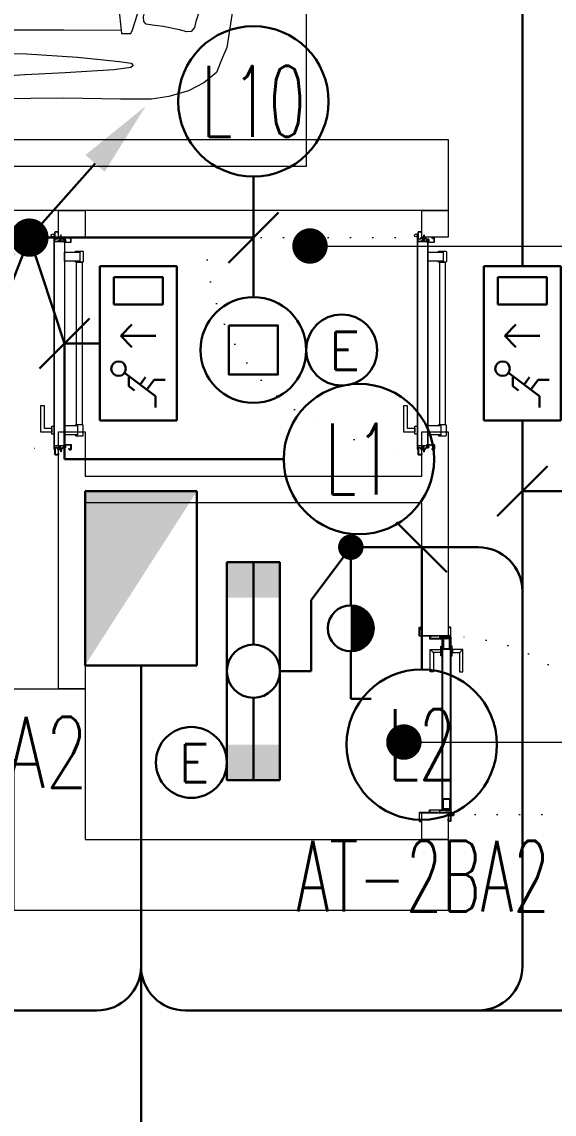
# Model space of a CAD drawing. Header units: metres. Extents: x -13316 to 152404, y -3899 to 30226.
# Drawn here: x 37299 to 37600, y 2250 to 2866 of the extents above; entities that cross this region are included whole.
import ezdxf
from ezdxf.enums import TextEntityAlignment as Align

# ---------------------------------------------------------------- set-up
doc = ezdxf.new("R2010")
doc.units = ezdxf.units.M
doc.header["$LTSCALE"] = 100
doc.header["$MEASUREMENT"] = 0
doc.linetypes.add('DOT2', pattern=[0.125, 0, -0.125])
doc.linetypes.add('HIDDEN', pattern=[0.375, 0.25, -0.125])
doc.layers.get('0').update_dxf_attribs({"color": 9, "lineweight": 9})
for name, color, linetype, lineweight in [('00', 9, 'Continuous', 9), ('01', 9, 'Continuous', 9), ('04', 9, 'Continuous', 9), ('06B', 9, 'Continuous', 9), ('06D', 9, 'Continuous', 9), ('10', 9, 'Continuous', 9), ('14', 9, 'Continuous', 9), ('20', 9, 'DOT2', 9), ('21_mahal200', 9, 'Continuous', 9), ('E-1x8 W ACİL ÇIKIŞ ARMATÜRÜ (TİP2)', 7, 'Continuous', 30), ('E-2x36 W SIVAÜSTÜ FLUORESAN ARMATÜR (ETANŞ)', 7, 'Continuous', 30), ('E-60W PL DOWNLIGHT ARMATÜR (SIVAÜSTÜ)', 7, 'Continuous', 30), ('E-ACİL AYDINLATMA KİTİ', 7, 'Continuous', 30), ('E-ANAHTAR (ETANŞ)', 7, 'Continuous', 30), ('E-AYDINLATMA VE PRİZ PANOSU', 7, 'Continuous', 30), ('E-AŞAĞIDAN GELİP YUKARIYA GİDEN HAT', 7, 'Continuous', 30), ('E-DUVARA MONTE PIR (HAREKET SENSÖRÜ)', 7, 'Continuous', 30), ('E-KABLO', 7, 'Continuous', 30), ('E-LINYE', 7, 'Continuous', 30)]:
    doc.layers.add(name, color=color, linetype=linetype, lineweight=lineweight)
doc.styles.add('E-YAZI', font='txttw.shx')
doc.styles.add('MuuM_TEXT-STANDART', font='ARIALN.TTF')
doc.dimstyles.new('MuuM_DIM200', dxfattribs={"dimscale": 20, "dimtxt": 2, "dimasz": 1, "dimexe": 1, "dimexo": 1, "dimgap": 1, "dimtad": 1, "dimdec": 1, "dimrnd": 0.5, "dimdsep": 46, "dimtxsty": 'MuuM_TEXT-STANDART', "dimblk": 'ARCHTICK', "dimcen": 0, "dimdle": 0.15, "dimclrd": 256, "dimclre": 256, "dimclrt": 256, "dimadec": 0, "dimazin": 0, "dimtfac": 5, "dimtdec": 1, "dimtix": 1, "dimtmove": 2, "dimatfit": 3, "dimldrblk": 'DOT', "dimfxl": 3, "dimfxlon": 1, "dimtolj": 1, "dimlwd": -1, "dimlwe": -1, "dimarcsym": 0})

# ---------------------------------------------------------------- blocks, each defined once
blk = doc.blocks.new('100_2x36 W SIVAÜSTÜ FLUORESAN ARMATÜR (ETANŞ)')
at = {"layer": 'E-2x36 W SIVAÜSTÜ FLUORESAN ARMATÜR (ETANŞ)', "color": 4}
for p, q in [((-6.15, 1.5), (6.15, 1.5)), ((-6.15, 1.5), (-6.15, -1.5)), ((6.15, 1.5), (6.15, -1.5)), ((-1.5, 0), (-6.15, 0)), ((1.5, 0), (6.15, 0)), ((-6.15, -1.5), (6.15, -1.5))]:
    blk.add_line(p, q, dxfattribs=at)
blk.add_circle((0, 0), 1.5, dxfattribs=at)
for points in [[(-4.15, 1.5), (-4.15, -1.5), (-6.15, 1.5), (-6.15, -1.5)], [(4.15, 1.5), (4.15, -1.5), (6.15, 1.5), (6.15, -1.5)]]:
    blk.add_solid(points, dxfattribs=at)
blk = doc.blocks.new('100_ANAHTAR (ETANŞ)')
at = {"layer": 'E-ANAHTAR (ETANŞ)', "color": 4}
for p, q in [((0, 5.345), (-0.714, 5.345)), ((0, 3.673), (0, 5.345)), ((0, 2.053), (0, 0))]:
    blk.add_line(p, q, dxfattribs=at)
at = {"layer": 'E-ANAHTAR (ETANŞ)', "color": 4, "const_width": 0.81}
blk.add_lwpolyline([(0, 3.268, 0.414214), (-0.405, 2.863, 0.414214), (0, 2.458, 0.414214)], format="xyb", dxfattribs=at)
at = {"layer": 'E-ANAHTAR (ETANŞ)', "color": 4}
blk.add_circle((0, 2.863), 0.81, dxfattribs=at)
blk = doc.blocks.new('100_1x8 W ACİL ÇIKIŞ ARMATÜRÜ (TİP2)')
at = {"layer": 'E-1x8 W ACİL ÇIKIŞ ARMATÜRÜ (TİP2)', "color": 4}
for p, q in [((-3.4, 0), (-3.4, 3.4)), ((-3.4, 3.4), (3.4, 3.4)), ((3.4, 3.4), (3.4, 0)), ((3.4, 0), (-3.4, 0))]:
    blk.add_line(p, q, dxfattribs=at)
at = {"layer": 'E-1x8 W ACİL ÇIKIŞ ARMATÜRÜ (TİP2)', "color": 1}
for p, q in [((-0.16, 1.989), (0.335, 2.471)), ((0.34, 2.476), (0.34, 0.934)), ((0.34, 2.476), (0.84, 1.989)), ((-1.305, 2.317), (-2.331, 0.937)), ((-1.882, 2.125), (-2.072, 1.87)), ((-1.448, 2.125), (-1.882, 2.125)), ((-1.484, 1.378), (-1.818, 1.627)), ((-1.608, 1.01), (-2.039, 1.33)), ((-1.608, 1.01), (-1.608, 0.516)), ((-2.821, 0.937), (-2.331, 0.937))]:
    blk.add_line(p, q, dxfattribs=at)
blk.add_lwpolyline([(1.715, 2.777), (2.92, 2.777), (2.92, 0.623), (1.715, 0.623)], close=True, dxfattribs=at)
blk.add_circle((-1.115, 2.574), 0.32, dxfattribs=at)
blk = doc.blocks.new('100_AYDINLATMA VE PRİZ PANOSU')
at = {"layer": 'E-AYDINLATMA VE PRİZ PANOSU', "color": 4}
for p, q in [((-3.072, 3.948), (3.072, 3.948)), ((-3.072, 0), (-3.072, 3.948)), ((3.072, 3.948), (3.072, 0)), ((3.072, 0), (-3.072, 0))]:
    blk.add_line(p, q, dxfattribs=at)
blk.add_solid([(3.072, 0), (-3.072, 0), (-3.072, 3.948)], dxfattribs=at)
blk = doc.blocks.new('100_AŞAĞIDAN GELİP YUKARIYA GİDEN HAT')
at = {"layer": 'E-AŞAĞIDAN GELİP YUKARIYA GİDEN HAT', "color": 3, "linetype": 'Continuous'}
for p, q in [((2.472, 2.471), (0, 0)), ((-2.389, -2.382), (-4.861, -4.853))]:
    blk.add_line(p, q, dxfattribs=at)
at = {"layer": 'E-AŞAĞIDAN GELİP YUKARIYA GİDEN HAT', "color": 4, "linetype": 'Continuous', "const_width": 0.675}
blk.add_lwpolyline([(0.338, 0, 1), (-0.338, 0, 1)], format="xyb", close=True, dxfattribs=at)
at = {"layer": 'E-AŞAĞIDAN GELİP YUKARIYA GİDEN HAT', "color": 3, "linetype": 'Continuous'}
for points in [[(2.154, 2.789), (2.79, 2.152), (4.382, 4.379)], [(-2.707, -2.064), (-2.071, -2.7), (-0.479, -0.474)]]:
    blk.add_solid(points, dxfattribs=at)
blk = doc.blocks.new('100_60W PL DOWNLIGHT ARMATÜR (SIVAÜSTÜ)')
at = {"layer": 'E-60W PL DOWNLIGHT ARMATÜR (SIVAÜSTÜ)', "color": 3}
blk.add_lwpolyline([(-0.865, 0.865), (0.865, 0.865), (0.865, -0.865), (-0.865, -0.865)], close=True, dxfattribs=at)
at = {"layer": 'E-60W PL DOWNLIGHT ARMATÜR (SIVAÜSTÜ)', "color": 4}
blk.add_circle((0, 0), 1.865, dxfattribs=at)
blk = doc.blocks.new('100_DUVARA MONTE PIR (HAREKET SENSÖRÜ)')
at = {"layer": 'E-DUVARA MONTE PIR (HAREKET SENSÖRÜ)', "color": 4}
for p, q in [((3.645, 1.193), (2.717, 0.889)), ((2.717, 0.889), (0, 0)), ((3.799, 0.528), (2.831, 0.393)), ((0, 0), (2.232, -1.786)), ((3.751, -0.797), (2.796, -0.594)), ((3.311, -1.936), (2.468, -1.443)), ((2.232, -1.786), (3.454, -2.765))]:
    blk.add_line(p, q, dxfattribs=at)
blk.add_arc((0, 0), 2.859, 321.3229, 18.1202, dxfattribs=at)
blk = doc.blocks.new('100_ACİL AYDINLATMA KİTİ')
at = {"layer": 'E-ACİL AYDINLATMA KİTİ', "color": 3}
blk.add_circle((0, 0), 1.251, dxfattribs=at)
at = {"layer": 'E-ACİL AYDINLATMA KİTİ', "color": 3, "style": 'E-YAZI'}
blk.add_text('E', height=1.34, dxfattribs=at).set_placement((-0.448, -0.694))
blk = doc.blocks.new('2.Bod.Ara.Sitatik Elk.')
at = {"layer": '01'}
blk.add_lwpolyline([(8420, -6500), (8420, -6500), (8420, -6460), (8420, -6150), (9220, -6150), (9220, -6190), (8470, -6190), (8470, -6460), (9015, -6460), (9015, -6545), (9220, -6545), (9220, -6585), (8975, -6585), (8975, -6500), (8470, -6500), (8470, -6585), (8420, -6585), (8420, -6500)], dxfattribs=at)
blk = doc.blocks.new('p-araba-10')
for points in [[(-193.79, -2.39), (-193.79, 5.34), (-192.94, 22.22), (-191.13, 38.94), (-187.64, 56.59), (-183.41, 66.36), (-173.88, 74.24), (-151.27, 83.48), (-141.19, 86.3), (-134.48, 87.07), (-72.47, 87.28), (-61.37, 86.96), (-45.81, 86.78), (-43.98, 86.7), (-42.49, 90.54), (-39.06, 95.93), (-35.29, 99.57), (-31.16, 101.53), (-25.09, 101.89), (-22.62, 99.43), (-26.03, 92.76), (-28.43, 88.24), (-29.23, 86.74), (12.68, 87.59), (14.67, 88.36), (27.6, 88.19), (29.71, 87.51), (71.74, 87.11), (127.91, 86.66), (159.96, 87.23), (177.46, 87.11), (187.32, 85.7), (198.36, 82.42), (207.04, 78.02), (214.1, 72.2), (217.09, 65.01), (219.97, 58.06), (223.22, 37.27), (225, 11.23), (225, -11.23), (223.22, -37.27), (219.97, -58.06), (217.09, -65.01), (214.1, -72.2), (207.04, -78.02), (198.36, -82.42), (187.32, -85.7), (177.46, -87.11), (159.96, -87.23), (127.91, -86.66), (71.74, -87.11), (29.71, -87.51), (27.6, -88.19), (14.67, -88.36), (12.68, -87.59), (-29.23, -86.74), (-28.43, -88.24), (-26.03, -92.76), (-22.62, -99.43), (-25.09, -101.89), (-31.16, -101.53), (-35.29, -99.57), (-39.06, -95.93), (-42.49, -90.54), (-43.98, -86.7), (-45.81, -86.78), (-61.37, -86.96), (-72.47, -87.28), (-134.48, -87.07), (-141.19, -86.3), (-151.27, -83.48), (-173.88, -74.24), (-183.41, -66.36), (-187.64, -56.59), (-191.13, -38.94), (-192.94, -22.22), (-193.79, -5.34), (-193.79, 2.39)], [(-92.98, -62.47), (-126.34, -56.34), (-149.46, -50.65), (-165.51, -45.58), (-173.74, -42.31), (-183.45, -36.93), (-182.72, -25.64), (-183.24, -12.44), (-183.24, 0.17), (-183.24, 12.78), (-182.72, 25.97), (-183.45, 37.26), (-177.75, 42.96), (-168.46, 51.51), (-157.59, 60.58), (-142.7, 72.83), (-124.65, 73.25), (-101.95, 73.56), (-79.36, 73.67), (-76.83, 72.4)], [(-8.34, -56.68), (-13.41, -57.91), (-38.07, -63.47), (-60.31, -68.83), (-64.88, -68.26), (-69.33, -66.44), (-72.98, -63.59), (-75.83, -58.34), (-79.14, -49.22), (-82.79, -35.31), (-86.1, -15.35), (-87.01, -5.32), (-87.01, 0.17), (-87.01, 5.65), (-86.1, 15.69), (-82.79, 35.64), (-79.14, 49.55), (-75.83, 58.68), (-72.98, 63.92), (-69.33, 66.77), (-64.88, 68.6), (-60.31, 69.17), (-38.07, 63.81), (-13.41, 58.25), (-8.34, 57.01)], [(66.19, 58.56), (27.52, 59.36), (12.69, 60.61), (0.94, 62.89), (-31.45, 70.42)], [(-92.98, 62.8), (-126.34, 56.68), (-149.46, 50.98), (-165.51, 45.91), (-173.74, 42.64), (-183.45, 37.26), (-182.72, 25.97), (-183.24, 12.78), (-183.24, 0.17), (-183.24, -12.44), (-182.72, -25.64), (-183.45, -36.93), (-177.75, -42.63), (-168.46, -51.17), (-157.59, -60.25), (-142.7, -72.49), (-124.65, -72.91), (-101.95, -73.23), (-79.36, -73.34), (-76.83, -72.07)], [(-2.5, -52.92), (-3.05, -54.58), (-4.31, -55.49), (-8.34, -56.68), (-7.27, -54.46), (-7.16, -52.75), (-12.41, -22.76), (-12.75, -19.8), (-13.66, -17.75), (-17.54, -15.58), (-18.68, -14.21), (-19.14, -9.65), (-19.25, -3.15), (-19.25, 0.17), (-19.25, 3.49), (-19.14, 9.99), (-18.68, 14.55), (-17.54, 15.92), (-13.66, 18.08), (-12.75, 20.13), (-12.41, 23.1), (-7.16, 53.09), (-7.27, 54.8), (-8.34, 57.01), (-4.31, 55.82), (-3.05, 54.91), (-2.5, 53.25)], [(160.36, 48.62), (127.96, 48.28), (99.67, 48.28), (68.42, 48.62), (43.21, 49.19), (29.29, 49.65), (20.85, 50.22), (11.38, 51.13), (4.31, 52.05), (0.66, 52.57), (-2.5, 53.25), (-3.39, 49.78), (-4.88, 41.69), (-6.93, 29.6), (-9.1, 11.92), (-9.1, 2.57), (-9.1, 0.17), (-9.1, -2.24), (-9.1, -11.59), (-6.93, -29.26), (-4.88, -41.35), (-3.39, -49.45), (-2.5, -52.92), (0.66, -52.24), (4.31, -51.71), (11.38, -50.8), (20.85, -49.89), (29.29, -49.32), (43.21, -48.86), (68.42, -48.29), (99.67, -47.95), (127.96, -47.95), (160.36, -48.29)], [(66.19, -58.23), (27.52, -59.03), (12.69, -60.28), (0.94, -62.56), (-31.45, -70.09)]]:
    blk.add_lwpolyline(points)
for points in [[(159.48, 66.3), (166.09, 67.21), (167.12, 68.58), (165.86, 69.61), (156.28, 70.86), (128.68, 72.68), (106.09, 73.82), (87.72, 74.85), (77.74, 75), (77.39, 74.34), (80.31, 64.02), (81.11, 62.08), (83.28, 61.74), (106.89, 61.97), (135.63, 63.79)], [(169.63, -39.28), (171.34, -30.27), (172.94, -18.64), (173.85, -4.39), (173.85, 0.17), (173.85, 4.72), (172.94, 18.98), (171.34, 30.61), (169.63, 39.62), (166.78, 48.4), (165.84, 50.45), (160.59, 50.45), (160.36, 48.62), (159.02, 36.54), (157.54, 19.43), (156.97, 8.14), (156.97, 0.17), (156.97, -7.81), (157.54, -19.1), (159.02, -36.2), (160.36, -48.29), (160.59, -50.11), (165.84, -50.11), (166.78, -48.06)], [(174.06, -36.09), (175.55, -27.88), (176.57, -19.33), (177.37, -10.55), (177.49, -1.42), (177.49, 0.17), (177.49, 1.76), (177.37, 10.88), (176.57, 19.66), (175.55, 28.21), (174.06, 36.42), (173.04, 41.1), (173.15, 43.72), (174.52, 45.2), (178.06, 45.66), (184.1, 46.46), (193.23, 48.4), (197.45, 49.42), (199.84, 49.31), (201.67, 47.14), (202.58, 43.61), (204.75, 36.88), (206.69, 26.73), (208.17, 18.64), (209.08, 12.48), (209.65, 6.89), (209.54, 4.95), (208.63, 3.01), (207.71, 1.19), (207.71, 0.17), (207.71, -0.85), (208.63, -2.68), (208.63, -2.68), (209.54, -4.62), (209.65, -6.56), (209.08, -12.14), (208.17, -18.3), (206.69, -26.4), (204.75, -36.55), (202.58, -43.27), (201.67, -46.81), (199.84, -48.97), (197.45, -49.09), (193.23, -48.06), (184.1, -46.12), (178.06, -45.33), (174.52, -44.87), (173.15, -43.39), (173.04, -40.76)], [(159.48, -65.96), (166.09, -66.88), (167.12, -68.25), (165.86, -69.27), (156.28, -70.53), (128.68, -72.35), (106.09, -73.49), (87.72, -74.52), (77.74, -74.66), (77.39, -74.01), (80.31, -63.68), (81.11, -61.75), (83.28, -61.4), (106.89, -61.63), (135.63, -63.46)]]:
    blk.add_lwpolyline(points, close=True)
blk = doc.blocks.new('p-carpark_std')
at = {"layer": '06D'}
blk.add_lwpolyline([(-500, -125), (0, -125), (0, 125), (-500, 125)], close=True, dxfattribs=at)
at = {"layer": '04'}
blk.add_blockref('p-araba-10', (-265, 0), dxfattribs=at)
blk = doc.blocks.new('*U21')
at = {"ltscale": 15}
for p, q in [((-24.9, 0.9), (-25.7, 0)), ((-24.9, -0.9), (-25.7, 0)), ((-22.9, 1.5), (-24.9, 0.9)), ((-22.9, 1.5), (-22.9, -1.5)), ((-21.2, -2.7), (-18.1, 2.8)), ((-21, -2.7), (-17.9, 2.7)), ((-19.7, -2.7), (-16.6, 2.8)), ((-19.5, -2.7), (-16.4, 2.7)), ((-18.5, 1.5), (-18.3, 2)), ((-18.2, -2.7), (-15.1, 2.8)), ((-18, -2.7), (-14.9, 2.7)), ((-17, 1.5), (-16.8, 2)), ((-16.7, -2.7), (-13.6, 2.8)), ((-16.5, -2.7), (-13.4, 2.7)), ((-15.5, 1.5), (-15.3, 2)), ((-15.2, -2.7), (-12.1, 2.8)), ((-15, -2.7), (-11.9, 2.7)), ((-14, 1.5), (-13.8, 2)), ((-13.7, -2.7), (-10.6, 2.8)), ((-13.5, -2.7), (-10.4, 2.7)), ((-12.5, 1.5), (-12.3, 2)), ((-12.2, -2.7), (-9.1, 2.8)), ((-12, -2.7), (-8.9, 2.7)), ((-11, 1.5), (-10.8, 2)), ((-10.7, -2.7), (-7.6, 2.8)), ((-10.5, -2.7), (-7.4, 2.7)), ((-9.5, 1.5), (-9.3, 2)), ((-9.2, -2.7), (-6.1, 2.8)), ((-9, -2.7), (-5.9, 2.7)), ((-8, 1.5), (-7.8, 2)), ((-7.7, -2.7), (-4.6, 2.8)), ((-7.5, -2.7), (-4.4, 2.7)), ((-6.5, 1.5), (-6.3, 2)), ((-6.2, -2.7), (-3.1, 2.8)), ((-6, -2.7), (-2.9, 2.7)), ((-5, 1.5), (-4.8, 2)), ((-4.7, -2.7), (-1.6, 2.8)), ((-4.5, -2.7), (-1.4, 2.7)), ((-3.5, 1.5), (-3.3, 2)), ((-2, 1.5), (-1.8, 2)), ((-0.5, 4.2), (-1.5, 1.5)), ((0, 0.5), (-0.6, 0.5)), ((-24.9, -0.9), (-22.9, -1.5)), ((-8.6, -1.5), (-22.9, -1.5)), ((-21.2, -2.7), (-20.9, -1.5)), ((-20.3, -1.5), (-19.1, -1.5)), ((-19.7, -2.7), (-19.4, -1.5)), ((-18.8, -1.5), (-17.6, -1.5)), ((-18.2, -2.7), (-17.9, -1.5)), ((-17.3, -1.5), (-16.1, -1.5)), ((-16.7, -2.7), (-16.4, -1.5)), ((-15.8, -1.5), (-14.6, -1.5)), ((-15.2, -2.7), (-14.9, -1.5)), ((-14.3, -1.5), (-13.1, -1.5)), ((-13.7, -2.7), (-13.4, -1.5)), ((-12.8, -1.5), (-11.6, -1.5)), ((-12.2, -2.7), (-11.9, -1.5)), ((-11.3, -1.5), (-10.1, -1.5)), ((-10.7, -2.7), (-10.4, -1.5)), ((-9.8, -1.5), (-8.6, -1.5)), ((-9.2, -2.7), (-8.9, -1.5)), ((-8.3, -1.5), (-7.1, -1.5)), ((-7.7, -2.7), (-7.4, -1.5)), ((-6.8, -1.5), (-5.6, -1.5)), ((-6.2, -2.7), (-5.9, -1.5)), ((-5.3, -1.5), (-4.1, -1.5)), ((-4.7, -2.7), (-4.4, -1.5)), ((-3.8, -1.5), (-2.1, -1.5)), ((-0.5, -4.2), (-1.5, -1.5)), ((0, -0.5), (-0.6, -0.5))]:
    blk.add_line(p, q, dxfattribs=at)
for p, q in [((-6.9, 1.5), (-22.9, 1.5)), ((-17.4, 1.5), (-18.6, 1.5)), ((-15.9, 1.5), (-17.1, 1.5)), ((-14.4, 1.5), (-15.6, 1.5)), ((-12.9, 1.5), (-14.1, 1.5)), ((-11.4, 1.5), (-12.6, 1.5)), ((-9.9, 1.5), (-11.1, 1.5)), ((-8.4, 1.5), (-9.6, 1.5)), ((-6.9, 1.5), (-8.1, 1.5)), ((-5.4, 1.5), (-6.6, 1.5)), ((-3.9, 1.5), (-5.1, 1.5)), ((-2.4, 1.5), (-3.6, 1.5)), ((-1.5, 1.5), (-2.1, 1.5)), ((0, 0.5), (0, 4.1)), ((-1.5, -1.5), (-2.1, -1.5)), ((0, -0.5), (0, -4.1))]:
    blk.add_line(p, q)
for centre, radius, start, end in [((-26, 3.9), 3.92, 274.361, 322.10246), ((-26, -3.9), 3.92, 37.89754, 85.639), ((-18, 2.8), 0.0971, 330.32042, 150.32042), ((-16.5, 2.8), 0.0971, 330.32042, 150.32042), ((-15, 2.8), 0.0971, 330.32042, 150.32042), ((-13.5, 2.8), 0.0971, 330.32042, 150.32042), ((-12, 2.8), 0.0971, 330.32042, 150.32042), ((-10.5, 2.8), 0.0971, 330.32042, 150.32042), ((-9, 2.8), 0.0971, 330.32042, 150.32042), ((-7.5, 2.8), 0.0971, 330.32042, 150.32042), ((-6, 2.8), 0.0971, 330.32042, 150.32042), ((-4.5, 2.8), 0.0971, 330.32042, 150.32042), ((-3, 2.8), 0.0971, 330.32042, 150.32042), ((-1.5, 2.8), 0.0971, 330.32042, 150.32042), ((-0.6, 0), 0.486, 90, 270), ((-0.3, 4.1), 0.25, 0, 150.08641), ((-21.1, -2.7), 0.0971, 150.32042, 330.32042), ((-19.6, -2.7), 0.0971, 150.32042, 330.32042), ((-18.1, -2.7), 0.0971, 150.32042, 330.32042), ((-16.6, -2.7), 0.0971, 150.32042, 330.32042), ((-15.1, -2.7), 0.0971, 150.32042, 330.32042), ((-13.6, -2.7), 0.0971, 150.32042, 330.32042), ((-12.1, -2.7), 0.0971, 150.32042, 330.32042), ((-10.6, -2.7), 0.0971, 150.32042, 330.32042), ((-9.1, -2.7), 0.0971, 150.32042, 330.32042), ((-7.6, -2.7), 0.0971, 150.32042, 330.32042), ((-6.1, -2.7), 0.0971, 150.32042, 330.32042), ((-4.6, -2.7), 0.0971, 150.32042, 330.32042), ((-0.3, -4.1), 0.25, 209.91359, 0)]:
    blk.add_arc(centre, radius, start, end, dxfattribs=at)
blk = doc.blocks.new('conta')
at = {"ltscale": 10}
for p, q in [((-2649.88, 5344.46), (-2649.78, 5344.3)), ((-2649.87, 5345.53), (-2649.81, 5345.61)), ((-2649.78, 5344.3), (-2649.74, 5344.3)), ((-2649.72, 5345.4), (-2649.28, 5345.4)), ((-2649.25, 5345.41), (-2649.09, 5345.51)), ((-2648.97, 5344.05), (-2648.78, 5343.8)), ((-2648.87, 5344.09), (-2648.7, 5343.86)), ((-2648.83, 5344.87), (-2648.56, 5345.24)), ((-2648.77, 5345.12), (-2648.63, 5345.3)), ((-2648.71, 5343.79), (-2648.71, 5343.79)), ((-2648.56, 5345.31), (-2648.56, 5345.31))]:
    blk.add_line(p, q, dxfattribs=at)
for centre, radius, start, end in [((-2653.03, 5345), 3.19, 350.46739, 8.93723), ((-2649.87, 5344.47), 0.02, 170.46739, 213.74513), ((-2649.83, 5345.5), 0.05, 140.63452, 188.93723), ((-2649.74, 5345.58), 0.0696, 22.24275, 159.25804), ((-2650.94, 5345.01), 1.24, 340.33821, 16.77718), ((-2649.74, 5344.58), 0.03, 160.33821, 273.26661), ((-2649.72, 5345.37), 0.03, 90, 196.77718), ((-2649.56, 5341.55), 3.01, 80.43616, 93.26661), ((-2649.28, 5345.45), 0.05, 270, 303.00619), ((-2649.22, 5344.14), 0.231, 353.95711, 81.90038), ((-2649.08, 5345.49), 0.03, 4.79721, 123.00619), ((-2649.06, 5344.54), 0.03, 260.43616, 338.70659), ((-2650.22, 5344.99), 1.27, 338.70659, 23.04177), ((-2648.89, 5344.11), 0.1, 173.95711, 217.26527), ((-2649.01, 5345.57), 0.05, 18.79511, 42.1429), ((-2651.17, 5344.83), 2.33, 7.58966, 18.79511), ((-2658.2, 5345.19), 9.36, 353.68569, 357.8537), ((-2648.79, 5344.15), 0.1, 173.68569, 217.26527), ((-2648.81, 5345.15), 0.05, 187.58966, 322.73473), ((-2648.79, 5344.84), 0.05, 142.73473, 180.2669), ((-2648.74, 5343.83), 0.05, 217.26527, 307.26527), ((-2648.74, 5343.83), 0.05, 307.26527, 37.26527), ((-2648.59, 5345.27), 0.05, 52.73473, 142.73473), ((-2648.59, 5345.27), 0.05, 322.73473, 52.73473)]:
    blk.add_arc(centre, radius, start, end, dxfattribs=at)
for points, knots in [([(-2649.74, 5344.31), (-2649.74, 5344.34), (-2649.7, 5344.52), (-2649.59, 5344.33), (-2649.34, 5344.36), (-2649.23, 5344.37), (-2649.18, 5344.37)], [0, 0, 0, 0, 0.1008757, 0.3841126, 0.5436166, 0.6906785, 0.6906785, 0.6906785, 0.6906785]), ([(-2648.98, 5345.6), (-2649, 5345.63), (-2649.09, 5345.71), (-2649.23, 5345.44), (-2649.32, 5345.74), (-2649.39, 5345.46), (-2649.51, 5345.75), (-2649.59, 5345.5), (-2649.65, 5345.57), (-2649.68, 5345.61)], [0.0086373, 0.0086373, 0.0086373, 0.0086373, 0.1097304, 0.3133405, 0.4430081, 0.5658764, 0.7165186, 0.8527974, 0.9648495, 0.9648495, 0.9648495, 0.9648495])]:
    blk.add_open_spline(points, degree=3, knots=knots, dxfattribs=at)
blk = doc.blocks.new('p-yn_sackasa')
at = {"layer": '10', "linetype": 'Continuous'}
for p, q in [((0, 6.16), (0, 6.9)), ((0.01, 6.9), (0.01, 6.15)), ((0.14, 6.9), (0.14, 6.16)), ((0.15, 6.9), (0.15, 6.16)), ((2.69, 7.16), (0.26, 7.16)), ((2.69, 7.15), (0.26, 7.15)), ((2.69, 7.02), (0.26, 7.02)), ((0.26, 7.01), (2.69, 7.01)), ((2.8, 3.29), (2.8, 6.9)), ((2.81, 3.29), (2.81, 6.9)), ((2.94, 3.29), (2.94, 6.9)), ((2.95, 3.29), (2.95, 6.9)), ((-2.19, 0), (-2.19, -0.15)), ((0.26, 6.05), (0.76, 6.05)), ((0.75, 6.04), (0.26, 6.04)), ((0.26, 5.91), (0.75, 5.91)), ((0.76, 5.9), (0.26, 5.9)), ((0.67, -0.71), (0.67, 2.27)), ((0.69, -0.71), (0.69, 2.27)), ((0.75, 5.91), (0.75, 6.04)), ((0.76, 5.9), (0.76, 6.05)), ((0.81, -0.71), (0.81, 2.27)), ((0.83, -0.71), (0.83, 2.27)), ((0.92, 2.33), (0.95, 2.32)), ((0.93, 2.34), (0.95, 2.33)), ((1.01, 2.46), (0.99, 2.47)), ((0.99, 2.46), (1.01, 2.45)), ((1.11, 2.52), (1.11, 3.73)), ((1.12, 2.52), (1.12, 3.73)), ((1.25, 3.73), (1.25, 2.52)), ((1.26, 2.52), (1.26, 3.73)), ((1.37, 3.98), (2.49, 3.98)), ((2.49, 3.97), (1.37, 3.97)), ((1.37, 3.84), (2.49, 3.84)), ((2.49, 3.83), (1.37, 3.83)), ((2.6, 3.69), (2.5, 3.36)), ((2.51, 3.35), (2.61, 3.69)), ((2.73, 3.65), (2.63, 3.32)), ((2.74, 3.64), (2.64, 3.31)), ((-2.95, -0.25), (-2.95, -1.75)), ((-2.94, -1.75), (-2.94, -0.25)), ((-2.81, -0.25), (-2.81, -1.75)), ((-2.8, -0.25), (-2.8, -1.75)), ((-2.19, 0), (-2.7, 0)), ((-2.2, -0.01), (-2.7, -0.01)), ((-2.2, -0.14), (-2.7, -0.14)), ((-2.19, -0.15), (-2.7, -0.15)), ((1.01, -1.85), (-2.7, -1.85)), ((1.01, -1.86), (-2.7, -1.86)), ((-2.7, -1.99), (1.01, -1.99)), ((1.01, -2), (-2.7, -2)), ((-2.2, -0.14), (-2.2, -0.01)), ((0.92, -0.77), (0.95, -0.76)), ((0.93, -0.78), (0.95, -0.77)), ((0.99, -0.89), (1.01, -0.88)), ((1.01, -0.89), (0.99, -0.91)), ((1.11, -0.96), (1.11, -1.75)), ((1.12, -0.96), (1.12, -1.75)), ((1.25, -0.96), (1.25, -1.75)), ((1.26, -0.96), (1.26, -1.75))]:
    blk.add_line(p, q, dxfattribs=at)
for points in [[(0.15, 2.14), (0.67, 2.14), (0.67, -0.54), (0.15, -0.54)], [(0.15, 2.14), (0.41, 2.14), (0.41, -0.54), (0.15, -0.54)]]:
    blk.add_lwpolyline(points, close=True, dxfattribs=at)
for centre, radius, start, end in [((0.26, 6.9), 0.261, 90, 180), ((0.26, 6.9), 0.249, 90, 180), ((0.26, 6.9), 0.122, 90, 180), ((0.26, 6.9), 0.11, 90, 180), ((2.69, 6.9), 0.261, 0, 90), ((2.69, 6.9), 0.249, 0, 90), ((2.69, 6.9), 0.122, 0, 90), ((2.69, 6.9), 0.11, 0, 90), ((0.26, 6.16), 0.261, 180, 270), ((0.26, 6.16), 0.249, 181.34499, 271.35021), ((0.26, 6.16), 0.122, 180, 270), ((0.26, 6.16), 0.11, 180, 270), ((0.89, 2.27), 0.219, 63.21528, 180), ((0.89, 2.27), 0.206, 63.21689, 180), ((0.89, 2.27), 0.0801, 63.21502, 180), ((0.89, 2.27), 0.0674, 63.21445, 180), ((1.04, 2.52), 0.206, 243.2197, 0), ((1.04, 2.52), 0.219, 243.21479, 0), ((1.04, 2.52), 0.0801, 243.22028, 0), ((1.04, 2.52), 0.0674, 243.21287, 0), ((1.37, 3.73), 0.253, 90, 180), ((1.37, 3.73), 0.24, 90, 180), ((1.37, 3.73), 0.114, 90, 180), ((1.37, 3.73), 0.101, 90, 180), ((2.49, 3.72), 0.261, 342.86025, 90), ((2.49, 3.72), 0.249, 342.86129, 90), ((2.49, 3.72), 0.122, 342.86074, 90), ((2.49, 3.72), 0.11, 342.86215, 90), ((2.72, 3.29), 0.232, 162.8601, 0), ((2.72, 3.29), 0.219, 162.86127, 0), ((2.72, 3.29), 0.0927, 162.86053, 0), ((2.72, 3.29), 0.0801, 162.86241, 0), ((-2.7, -0.25), 0.253, 90, 180), ((-2.7, -1.75), 0.253, 180, 270), ((-2.7, -0.25), 0.24, 90, 180), ((-2.7, -1.75), 0.24, 180, 270), ((-2.7, -0.25), 0.114, 90, 180), ((-2.7, -1.75), 0.114, 180, 270), ((-2.7, -0.25), 0.101, 90, 180), ((-2.7, -1.75), 0.101, 180, 270), ((0.89, -0.71), 0.219, 180, 296.78496), ((0.89, -0.71), 0.206, 180, 296.78515), ((0.89, -0.71), 0.0801, 180, 296.78498), ((0.89, -0.71), 0.0674, 180, 180.52454), ((0.89, -0.71), 0.0674, 180, 296.78713), ((1.04, -0.96), 0.219, 0, 116.78545), ((1.04, -0.96), 0.206, 0, 116.78362), ((1.04, -0.96), 0.0801, 0, 116.78105), ((1.04, -0.96), 0.0674, 0, 116.78713), ((1.01, -1.75), 0.114, 270, 0), ((1.01, -1.75), 0.24, 270, 0), ((1.01, -1.75), 0.101, 270, 0), ((1.01, -1.75), 0.253, 270, 0)]:
    blk.add_arc(centre, radius, start, end, dxfattribs=at)
at = {"layer": '10', "xscale": 0.0842696629213483, "yscale": 0.0842696629213483, "zscale": 0.0842696629213483}
blk.add_blockref('*U21', (0.95, 1.35), dxfattribs=at)
at = {"layer": '14', "xscale": -0.7887640449438696, "yscale": 0.7887640449438696, "zscale": 0.7887640449438204, "rotation": 90}
blk.add_blockref('conta', (4217.78, -2086.42), dxfattribs=at)
blk = doc.blocks.new('*U623')
at = {"layer": '06D'}
for points in [[(9.87, 4.76), (9.87, 11.01), (24.87, 11.01), (24.87, 9.14), (12.12, 9.14), (12.12, 9.14), (12.12, 4.76), (9.87, 4.76)], [(8.8, 3.51), (8.8, 4.76), (13.2, 4.76), (13.2, 3.51), (8.8, 3.51)]]:
    blk.add_lwpolyline(points, dxfattribs=at)
for points in [[(8.5, -9.99), (13.5, -9.99), (13.5, -2.49), (8.5, -2.49)], [(111.5, -11.11), (106.5, -11.11), (106.5, -2.49), (111.5, -2.49)], [(105.87, -12.36), (14.12, -12.36), (14.12, -9.23), (105.87, -9.23)]]:
    blk.add_lwpolyline(points, close=True, dxfattribs=at)
for points in [[(8.5, -8.61), (7.87, -8.61), (7.87, -12.61, 0.414214), (8.25, -12.98), (13.75, -12.98, 0.414214), (14.12, -12.61), (14.12, -8.61), (13.5, -8.61)], [(111.5, -8.61), (112.12, -8.61), (112.12, -12.61, -0.414214), (111.75, -12.98), (106.25, -12.98, -0.414214), (105.87, -12.61), (105.87, -8.61), (106.5, -8.61)]]:
    blk.add_lwpolyline(points, format="xyb", dxfattribs=at)
at = {"layer": '10', "ltscale": 10}
for p, q in [((0.3, 3.41), (0.3, 3.29)), ((119.6, 3.51), (0.4, 3.51)), ((0.4, 3.19), (2.25, 3.19)), ((119.54, 3.36), (0.45, 3.36)), ((0.45, 3.36), (0.45, 3.34)), ((0.45, 3.34), (2.35, 3.34)), ((2, 0.88), (1, 0.88)), ((2, 0.88), (1, 0.88)), ((2, 0.68), (1, 0.68)), ((2, 0.68), (1, 0.68)), ((1, 0.28), (2, -0.37)), ((1, 0.28), (2, -0.37)), ((2, -0.37), (2, 1.13)), ((2, 1.13), (2.3, 1.13)), ((2, -0.37), (2, 1.13)), ((2, 1.13), (2.3, 1.13)), ((2.3, 3.14), (2.3, -2.39)), ((2.3, 1.13), (2.3, -0.37)), ((2.3, 1.13), (2.3, -0.37)), ((2.45, 3.24), (2.45, -2.29)), ((117.55, 3.24), (117.55, -2.29)), ((119.54, 3.34), (117.65, 3.34)), ((117.7, 3.14), (117.7, -2.39)), ((117.7, 1.13), (118, 1.13)), ((117.7, 0.69), (117.7, 1.13)), ((117.7, -0.81), (117.7, 0.69)), ((119.6, 3.19), (117.75, 3.19)), ((118, 1.13), (118, 0.69)), ((118, 0.69), (118, -0.81)), ((119, 0.04), (118, 0.69)), ((119.55, 3.36), (119.55, 3.34)), ((119.7, 3.41), (119.7, 3.29)), ((120.84, 2.95), (120.84, 3.38)), ((120.84, 2.95), (120.84, 3.38)), ((121.05, 2.95), (121.05, 3.38)), ((121.05, 2.95), (121.05, 3.38)), ((121.22, 3.11), (121.05, 3.11)), ((121.22, 3.11), (121.05, 3.11)), ((121.22, 3.11), (121.22, 3.24)), ((121.22, 3.11), (121.22, 3.24)), ((121.6, 3.68), (121.73, 3.58)), ((121.6, 3.68), (121.73, 3.58)), ((2, -0.81), (2, -0.37)), ((2, -0.81), (2, -0.37)), ((2.3, -0.81), (2, -0.81)), ((2.3, -0.81), (2, -0.81)), ((2.3, -0.37), (2.3, -0.81)), ((2.3, -0.37), (2.3, -0.81)), ((117.6, -2.49), (2.4, -2.49)), ((117.5, -2.34), (2.5, -2.34)), ((118, -0.81), (117.7, -0.81)), ((118, -0.36), (119, -0.36)), ((118, -0.56), (119, -0.56))]:
    blk.add_line(p, q, dxfattribs=at)
blk.add_circle((120.95, 4.22), 0.843, dxfattribs=at)
blk.add_circle((120.95, 4.22), 0.843, dxfattribs=at)
for centre, radius, start, end in [((0.4, 3.41), 0.1, 90, 180), ((0.4, 3.29), 0.1, 180, 270), ((0.45, 3.36), 0.005, 90, 180), ((0.45, 3.34), 0.005, 180, 270), ((2.25, 3.14), 0.05, 0, 90), ((2.35, 3.24), 0.1, 0, 90), ((117.65, 3.24), 0.1, 90, 180), ((117.75, 3.14), 0.05, 90, 180), ((119.54, 3.36), 0.005, 0, 90), ((119.54, 3.34), 0.005, 270, 0), ((119.6, 3.41), 0.1, 0, 90), ((119.6, 3.29), 0.1, 270, 0), ((120.42, 3.21), 0.302, 299.96851, 74.44758), ((120.42, 3.21), 0.302, 299.96851, 74.44758), ((120.42, 3.21), 0.428, 322.37905, 23.64803), ((120.42, 3.21), 0.428, 322.37905, 23.64803), ((120.95, 4.22), 1.01, 285.71386, 320.5908), ((120.95, 4.22), 1.01, 285.71386, 320.5908), ((2.44, -2.35), 0.141, 194.92708, 255.07292), ((117.5, -2.29), 0.05, 270, 0), ((117.6, -2.39), 0.1, 270, 0)]:
    blk.add_arc(centre, radius, start, end, dxfattribs=at)
at = {"layer": '20'}
blk.add_lwpolyline([(119.7, 3.35), (119.7, 122.75, 0.414214), (0.3, 3.35, -1)], format="xyb", dxfattribs=at)
at = {"xscale": -1, "rotation": 180}
blk.add_blockref('p-yn_sackasa', (0, 0.95), dxfattribs=at)
at = {"rotation": 180}
blk.add_blockref('p-yn_sackasa', (120, 0.95), dxfattribs=at)
blk = doc.blocks.new('gr-p-barel kilitli kapı kolu')
at = {"flags": 128}
for points in [[(-0.9, 0.8), (-0.9, 4.9), (-11.7, 4.9), (-11.7, 6.7), (0.9, 6.7), (0.9, 0.8)], [(-0.8, 5), (0.8, 6.6)]]:
    blk.add_lwpolyline(points, dxfattribs=at)
blk.add_lwpolyline([(-2.75, 0), (-2.75, 0.7), (2.75, 0.7), (2.75, 0)])
blk.add_lwpolyline([(-1.3, 0.7), (1.3, 0.7), (1.3, 0.8), (-1.3, 0.8)], close=True)
blk = doc.blocks.new('prf-scr2')
at = {"linetype": 'DOT2', "ltscale": 10}
blk.add_line((0, 0.19), (0, -1.06), dxfattribs=at)
for p, q in [((0.09, -0.24), (-0.09, -0.2)), ((-0.09, -0.24), (0.09, -0.28)), ((0.09, -0.32), (-0.09, -0.28)), ((-0.09, -0.32), (0.09, -0.36)), ((0.09, -0.4), (-0.09, -0.36)), ((-0.09, -0.4), (0.09, -0.44)), ((0.09, -0.48), (-0.09, -0.44)), ((-0.09, -0.48), (0.09, -0.52)), ((0.09, -0.56), (-0.09, -0.52)), ((-0.09, -0.56), (0.09, -0.6)), ((0.09, -0.64), (-0.09, -0.6)), ((-0.09, -0.64), (0.09, -0.68)), ((0.09, -0.72), (-0.09, -0.68)), ((-0.09, -0.72), (0.09, -0.76)), ((0.06, -0.84), (-0.08, -0.76)), ((-0.07, -0.8), (0.06, -0.84)), ((0.09, -0.17), (0, -0.15)), ((0, -0.18), (0.09, -0.2))]:
    blk.add_line(p, q)
blk.add_lwpolyline([(0.23, 0), (-0.23, 0), (-0.23, -0.01), (-0.12, -0.14), (0.12, -0.14), (0.23, -0.01), (0.23, 0)], close=True)
for points in [[(0.23, -0.01), (-0.23, -0.01)], [(-0.09, -0.14), (-0.09, -0.2), (-0.12, -0.22), (-0.12, -0.23), (-0.09, -0.24), (-0.09, -0.28), (-0.12, -0.3), (-0.12, -0.31), (-0.09, -0.32), (-0.09, -0.36), (-0.12, -0.38), (-0.12, -0.39), (-0.09, -0.4), (-0.09, -0.44), (-0.12, -0.46), (-0.12, -0.46), (-0.09, -0.48), (-0.09, -0.52), (-0.12, -0.54), (-0.12, -0.54), (-0.09, -0.56), (-0.09, -0.6), (-0.12, -0.62), (-0.12, -0.62), (-0.09, -0.64), (-0.09, -0.68), (-0.12, -0.69), (-0.12, -0.7), (-0.09, -0.72), (-0.09, -0.73), (-0.08, -0.76), (-0.1, -0.77), (-0.1, -0.78), (-0.07, -0.8), (-0.01, -0.94), (0, -0.95), (0.01, -0.94), (0.08, -0.76), (0.09, -0.76), (0.12, -0.74), (0.12, -0.73), (0.09, -0.72), (0.09, -0.68), (0.12, -0.66), (0.12, -0.66), (0.09, -0.64), (0.09, -0.6), (0.12, -0.58), (0.12, -0.58), (0.09, -0.56), (0.09, -0.52), (0.12, -0.5), (0.12, -0.5), (0.09, -0.48), (0.09, -0.44), (0.12, -0.43), (0.12, -0.42), (0.09, -0.4), (0.09, -0.36), (0.12, -0.35), (0.12, -0.34), (0.09, -0.32), (0.09, -0.28), (0.12, -0.27), (0.12, -0.26), (0.09, -0.24), (0.09, -0.2), (0.12, -0.19), (0.12, -0.18), (0.09, -0.17), (0.09, -0.14)]]:
    blk.add_lwpolyline(points)
blk = doc.blocks.new('K-SAC-01')
at = {"layer": '10'}
for points in [[(-4.6, 16.2, -0.414214), (-4.5, 16.3), (-0.1, 16.3, -0.414214), (0, 16.2), (0, 5.9), (0.2, 5.9), (0.2, 16.2, 0.414214), (-0.1, 16.5), (-4.5, 16.5, 0.414214), (-4.8, 16.2), (-4.8, 15.3, 0.414214), (-4.5, 15), (-3.4, 15), (-3.4, 15.2), (-4.5, 15.2, -0.414214), (-4.6, 15.3)], [(104.6, 16.2, 0.414214), (104.5, 16.3), (100.1, 16.3, 0.414214), (100, 16.2), (100, 5.9), (99.8, 5.9), (99.8, 16.2, -0.414214), (100.1, 16.5), (104.5, 16.5, -0.414214), (104.8, 16.2), (104.8, 15.3, -0.414214), (104.5, 15), (103.4, 15), (103.4, 15.2), (104.5, 15.2, 0.414214), (104.6, 15.3)], [(0.2, 10.3, -0.414214), (0.5, 10.6), (1.5, 10.6, -0.414214), (1.8, 10.3), (1.8, 3.9, -0.414214), (1.5, 3.6, -0.414214), (1.2, 3.9), (1.2, 4.8), (0.2, 4.8), (0.2, -1.2, -0.414214), (-0.1, -1.5), (-4.5, -1.5, -0.414214), (-4.8, -1.2), (-4.8, -0.3, -0.414214), (-4.5, 0), (-3.4, 0), (-3.4, -0.2), (-4.5, -0.2, 0.414214), (-4.6, -0.3), (-4.6, -1.2, 0.414214), (-4.5, -1.3), (-0.1, -1.3, 0.414214), (0, -1.2), (0, 5), (1.4, 5), (1.4, 3.9, 0.414214), (1.5, 3.8, 0.414214), (1.6, 3.9), (1.6, 10.3, 0.414214), (1.5, 10.4), (0.5, 10.4, 0.414214), (0.4, 10.3), (0.4, 9.4), (0.2, 9.4)], [(99.8, 10.3, 0.414214), (99.5, 10.6), (98.5, 10.6, 0.414214), (98.2, 10.3), (98.2, 3.9, 0.414214), (98.5, 3.6, 0.414214), (98.8, 3.9), (98.8, 4.8), (99.8, 4.8), (99.8, -1.2, 0.414214), (100.1, -1.5), (104.5, -1.5, 0.414214), (104.8, -1.2), (104.8, -0.3, 0.414214), (104.5, 0), (103.4, 0), (103.4, -0.2), (104.5, -0.2, -0.414214), (104.6, -0.3), (104.6, -1.2, -0.414214), (104.5, -1.3), (100.1, -1.3, -0.414214), (100, -1.2), (100, 5), (98.6, 5), (98.6, 3.9, -0.414214), (98.5, 3.8, -0.414214), (98.4, 3.9), (98.4, 10.3, -0.414214), (98.5, 10.4), (99.5, 10.4, -0.414214), (99.6, 10.3), (99.6, 9.4), (99.8, 9.4)], [(-0.38, -2.01), (1, -1.37), (1, 1.5), (1.2, 1.5), (1.2, -1.5), (-0.27, -2.18, -14.796002)]]:
    blk.add_lwpolyline(points, format="xyb", close=True, dxfattribs=at)
for points in [[(98.8, 0.15), (98.8, 2.15), (99.1, 2.15), (99.1, 3.19), (1.5, 3.19), (1.5, 2.15), (1.8, 2.15), (1.8, 0.15), (1.5, 0.15), (1.5, 1.85), (1.2, 1.85), (1.2, 3.49), (99.4, 3.49), (99.4, 1.85), (99.1, 1.85), (99.1, 0.15)], [(98.8, 2.15), (98.8, 0.15), (99.4, 0.15), (99.4, -1.5), (1.2, -1.5), (1.2, 0.15), (1.8, 0.15), (1.8, 2.15), (2.1, 2.15), (2.1, -0.15), (1.5, -0.15), (1.5, -1.2), (99.1, -1.2), (99.1, -0.15), (98.5, -0.15), (98.5, 2.15), (98.8, 2.15)]]:
    blk.add_lwpolyline(points, dxfattribs=at)
for points in [[(2.1, 3), (8.1, 3), (8.1, -1), (2.1, -1)], [(2.4, 2.7), (7.8, 2.7), (7.8, -0.7), (2.4, -0.7)], [(98.5, 3), (92.5, 3), (92.5, -1), (98.5, -1)], [(98.2, 2.7), (92.8, 2.7), (92.8, -0.7), (98.2, -0.7)]]:
    blk.add_lwpolyline(points, close=True, dxfattribs=at)
blk.add_circle((-0.95, -2.5), 0.55, dxfattribs=at)
at = {"layer": '20', "linetype": 'HIDDEN'}
for points in [[(-0.2, -1.3), (-0.2, 0), (-1.7, 0), (-1.7, -1.3)], [(-0.4, -1.99), (-0.4, -0.2), (-1.5, -0.2), (-1.5, -1.99)]]:
    blk.add_lwpolyline(points, dxfattribs=at)
at = {"layer": '20'}
blk.add_lwpolyline([(-0.95, -2.5), (-0.95, -102.85)], dxfattribs=at)
blk.add_arc((-0.95, -2.5), 100.35, 270, 1.51314, dxfattribs=at)
at = {"layer": '06B'}
blk.add_blockref('gr-p-barel kilitli kapı kolu', (91.4, 3.51), dxfattribs=at)
at = {"layer": '06B', "xscale": -1, "rotation": 180}
blk.add_blockref('gr-p-barel kilitli kapı kolu', (91.4, -1.51), dxfattribs=at)
at = {"layer": '10', "xscale": -1, "rotation": 90}
blk.add_blockref('prf-scr2', (1.5, 1), dxfattribs=at)
at = {"layer": '10', "rotation": 270}
blk.add_blockref('prf-scr2', (99.1, 1.22), dxfattribs=at)
blk = doc.blocks.new('_ArchTick')
at = {"color": 0, "linetype": 'ByBlock', "const_width": 0.15}
blk.add_lwpolyline([(-0.5, -0.5), (0.5, 0.5)], dxfattribs=at)
blk = doc.blocks.new('_Dot')
at = {"color": 0, "linetype": 'ByBlock', "lineweight": -2}
blk.add_line((-0.5, 0), (-1, 0), dxfattribs=at)
at = {"color": 0, "linetype": 'ByBlock', "const_width": 0.5}
blk.add_lwpolyline([(-0.25, 0, 1), (0.25, 0, 1)], format="xyb", close=True, dxfattribs=at)
blk = doc.blocks.new('2.Bod.Ara.Mimari Elk.')
at = {"layer": '00'}
for points in [[(9000, -6190), (9015, -6190), (9015, -6205), (9000, -6205), (9000, -6190)], [(9205, -6190), (9220, -6190), (9220, -6205), (9205, -6205), (9205, -6190)], [(9015, -6340), (9205, -6340), (9205, -6315), (9220, -6315), (9220, -6430), (9205, -6430), (9205, -6355), (9015, -6355), (9015, -6460), (9000, -6460), (9000, -6315), (9015, -6315), (9015, -6340)]]:
    blk.add_lwpolyline(points, dxfattribs=at)
blk.add_lwpolyline([(9205, -6545), (9205, -6530), (9220, -6530), (9220, -6545)], close=True, dxfattribs=at)
at = {"rotation": 90.00000000000004}
blk.add_blockref('K-SAC-01', (9220, -6530), dxfattribs=at)
at = {"layer": '04'}
blk.add_blockref('p-carpark_std', (9140, -6040), dxfattribs=at)
at = {"layer": '10', "rotation": 89.99999999999999}
for p in [(9000.95, -6325), (9205.95, -6325)]:
    blk.add_blockref('*U623', p, dxfattribs=at)
at = {"layer": '21_mahal200'}
for points in [[(9141.95, -6210.04), (9527.18, -6210.04)], [(9194.95, -6490), (9580.17, -6490)]]:
    blk.add_leader(points, dimstyle='MuuM_DIM200', override={"dimasz": 1, "dimfxl": 10}, dxfattribs=at)

msp = doc.modelspace()

# ---------------------------------------------------------------- linework, layer by layer
at = {"layer": 'E-KABLO', "color": 4}
for p, q in [((37581.83, 2728.52), (37581.83, 3467.24)), ((37323.29, 2685), (37303.6, 2744.7)), ((37343.31, 2685), (37323.29, 2685)), ((37581.83, 2641.48), (37581.83, 2545))]:
    msp.add_line(p, q, dxfattribs=at)
at = {"layer": 'E-KABLO', "color": 6}
for p, q in [((37303.6, 2744.7), (37246, 2744.7)), ((37303.6, 2744.7), (37430, 2744.7)), ((37430, 2711.12), (37430, 2744.7)), ((37462.65, 2540.06), (37485, 2570)), ((37485, 2570), (37556.83, 2570)), ((37462.65, 2500), (37462.65, 2540.06)), ((37445, 2500), (37462.65, 2500)), ((37556.83, 2308.5), (37893.58, 2308.5))]:
    msp.add_line(p, q, dxfattribs=at)
at = {"layer": 'E-KABLO', "color": 5}
for p, q in [((37581.83, 2545), (37581.83, 2333.5)), ((37366.59, 2503.3), (37366.59, 2333.5)), ((37366.59, 2333.5), (37366.59, 1475.97)), ((36760, 2308.5), (37341.59, 2308.5)), ((37391.59, 2308.5), (37556.83, 2308.5))]:
    msp.add_line(p, q, dxfattribs=at)
at = {"layer": 'E-KABLO', "color": 4, "linetype": 'Continuous', "const_width": 7.2}
msp.add_lwpolyline([(37488.6, 2570, 1), (37481.4, 2570, 1)], format="xyb", close=True, dxfattribs=at)
at = {"layer": 'E-KABLO', "color": 6}
msp.add_arc((37556.83, 2545), 25, 0, 90, dxfattribs=at)
at = {"layer": 'E-KABLO', "color": 5}
for centre, start, end in [((37341.59, 2333.5), 270, 0), ((37391.59, 2333.5), 180, 270), ((37556.83, 2333.5), 270, 0)]:
    msp.add_arc(centre, 25, start, end, dxfattribs=at)
at = {"layer": 'E-LINYE', "color": 7, "linetype": 'Continuous'}
for p, q in [((37430, 2779.16), (37430, 2744.7)), ((37444.14, 2758.84), (37415.86, 2730.56)), ((37309.3, 2670.86), (37337.58, 2699.14)), ((37323.44, 2619.7), (37323.44, 2685)), ((37447.16, 2619.7), (37323.44, 2619.7)), ((37567.69, 2587.49), (37595.97, 2615.78)), ((37631.16, 2601.64), (37581.83, 2601.64)), ((37510.86, 2584.14), (37539.14, 2555.86)), ((37525, 2501.01), (37525, 2570))]:
    msp.add_line(p, q, dxfattribs=at)
for centre in [(37430, 2821.6), (37489.6, 2619.7), (37525, 2458.57)]:
    msp.add_circle(centre, 42.44, dxfattribs=at)

# ---------------------------------------------------------------- block references
at = {"layer": '06D'}
for name in ['2.Bod.Ara.Sitatik Elk.', '2.Bod.Ara.Mimari Elk.']:
    msp.add_blockref(name, (28320, 8950), dxfattribs=at)
at = {"layer": 'E-1x8 W ACİL ÇIKIŞ ARMATÜRÜ (TİP2)', "xscale": 12.8, "yscale": 12.8, "zscale": 12.8}
for p, rotation in [((37386.83, 2685), 90), ((37603.59, 2685), 90.00000000000004)]:
    msp.add_blockref('100_1x8 W ACİL ÇIKIŞ ARMATÜRÜ (TİP2)', p, dxfattribs=dict(at, rotation=rotation))
at = {"layer": 'E-2x36 W SIVAÜSTÜ FLUORESAN ARMATÜR (ETANŞ)', "xscale": 10, "yscale": 10, "zscale": 10, "rotation": 90}
msp.add_blockref('100_2x36 W SIVAÜSTÜ FLUORESAN ARMATÜR (ETANŞ)', (37430, 2500), dxfattribs=at)
at = {"layer": 'E-60W PL DOWNLIGHT ARMATÜR (SIVAÜSTÜ)', "xscale": 16, "yscale": 16, "zscale": 16}
msp.add_blockref('100_60W PL DOWNLIGHT ARMATÜR (SIVAÜSTÜ)', (37430, 2681.27), dxfattribs=at)
at = {"layer": 'E-ACİL AYDINLATMA KİTİ', "xscale": 16, "yscale": 16, "zscale": 16}
for p in [(37479.86, 2681.27), (37394.98, 2448.5)]:
    msp.add_blockref('100_ACİL AYDINLATMA KİTİ', p, dxfattribs=at)
at = {"layer": 'E-ANAHTAR (ETANŞ)', "xscale": 16, "yscale": 16, "zscale": 16, "rotation": 180.0000000347261}
msp.add_blockref('100_ANAHTAR (ETANŞ)', (37485, 2570), dxfattribs=at)
at = {"layer": 'E-AYDINLATMA VE PRİZ PANOSU', "xscale": 16, "yscale": 16, "zscale": 16, "rotation": 270}
msp.add_blockref('100_AYDINLATMA VE PRİZ PANOSU', (37335, 2552.45), dxfattribs=at)
at = {"layer": 'E-AŞAĞIDAN GELİP YUKARIYA GİDEN HAT', "xscale": 15.99999999999998, "yscale": 15.99999999999998, "zscale": 15.99999999999998, "rotation": 3.544553187484879}
msp.add_blockref('100_AŞAĞIDAN GELİP YUKARIYA GİDEN HAT', (37303.6, 2744.7), dxfattribs=at)
at = {"layer": 'E-DUVARA MONTE PIR (HAREKET SENSÖRÜ)', "xscale": -15.99999999999999, "yscale": 15.99999999999999, "zscale": 16, "rotation": 30.22092826594473}
msp.add_blockref('100_DUVARA MONTE PIR (HAREKET SENSÖRÜ)', (37303.6, 2744.7), dxfattribs=at)

# ---------------------------------------------------------------- texts
at = {"layer": 'E-AYDINLATMA VE PRİZ PANOSU', "color": 4, "style": 'E-YAZI', "width": 0.7}
msp.add_text('AT-2BA2', height=40, dxfattribs=at).set_placement((37169.83, 2434.26))
at = {"layer": 'E-LINYE', "color": 3, "linetype": 'Continuous', "style": 'E-YAZI', "width": 0.6}
for s, p in [('L10', (37430, 2821.6)), ('L1', (37489.6, 2619.7)), ('L2', (37525, 2458.57)), ('AT-2BA2', (37525.82, 2384.32))]:
    msp.add_text(s, height=40, dxfattribs=at).set_placement(p, align=Align.MIDDLE_CENTER)

doc.saveas('drawing.dxf')
